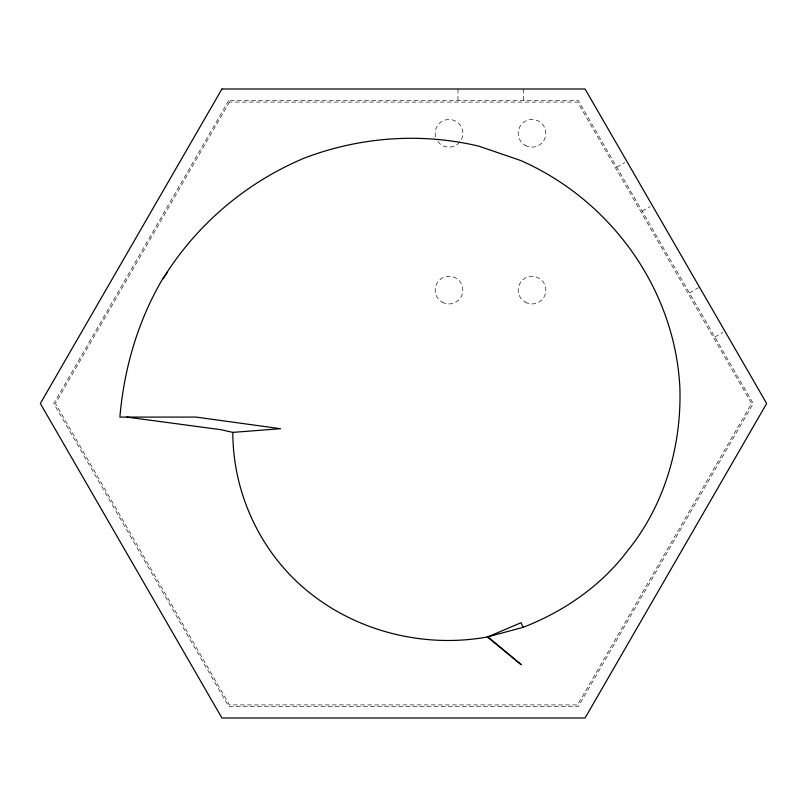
<?xml version="1.0" encoding="UTF-8"?>
<svg xmlns="http://www.w3.org/2000/svg" width="807" height="807" viewBox="0 0 807 807"><rect width="100%" height="100%" fill="white"/><g stroke="black" fill="none" stroke-linecap="round" stroke-linejoin="round"><path stroke-width="0.61" stroke-dasharray="4.04 3.03" d="M616.77 167.15L624.82 162.5M642.19 211.182L650.24 206.531M689.4 292.951L698.458 287.716M714.82 336.973L722.87 332.333M523.339 89.002L523.339 100.623M457.973 89.002L457.973 100.623M435.639 136.887A13.84 13.84 0 0 1 451.406 119.678A13.84 13.84 0 0 1 460.343 141.245A13.84 13.84 0 0 1 437.021 140.226M228.633 100.623L53.766 403.5L228.633 706.377L578.367 706.377L753.234 403.5L578.367 100.623L228.633 100.623M229.47 102.075L55.441 403.5L229.47 704.925L577.53 704.925L751.559 403.5L577.53 102.075L229.47 102.075M525.105 145.29A13.84 13.84 0 0 0 545.855 133.306A13.84 13.84 0 0 0 525.105 121.322A13.84 13.84 0 0 0 525.105 145.29M525.105 302.1A13.84 13.84 0 0 0 545.855 290.117A13.84 13.84 0 0 0 525.105 278.133A13.84 13.84 0 0 0 525.105 302.1M442.085 302.1A13.84 13.84 0 0 0 462.845 290.117A13.84 13.84 0 0 0 442.085 278.133A13.84 13.84 0 0 0 442.085 302.1"/><path stroke-width="1.21" d="M167.503 272.11L162.893 278.889C195.627 225.577 244.995 183.371 302.514 158.868L303.018 158.596C358.944 136.928 420.911 132.227 479.297 146.299L520.545 160.462C610.617 200.015 674.753 288.613 679.867 387.421C681.774 445.444 664.716 504.889 627.937 550.273C601.558 585.61 563.982 611.514 523.057 627.342L487.337 636.975C417.976 649.554 343.046 627.927 292.961 577.893C254.719 539.661 232.85 486.409 232.809 432.391L220.896 429.687L126.84 417.088M163.629 277.507L162.701 278.788C137.886 320.984 124.056 368.496 119.89 417.088L196.061 417.088L280.523 428.709L232.809 432.391M487.337 636.975L521.221 664.686L487.892 636.854L521.07 622.701L523.057 627.342M221.925 89.002L40.35 403.5L221.925 717.998L585.075 717.998L766.65 403.5L585.075 89.002L221.925 89.002"/></g></svg>
